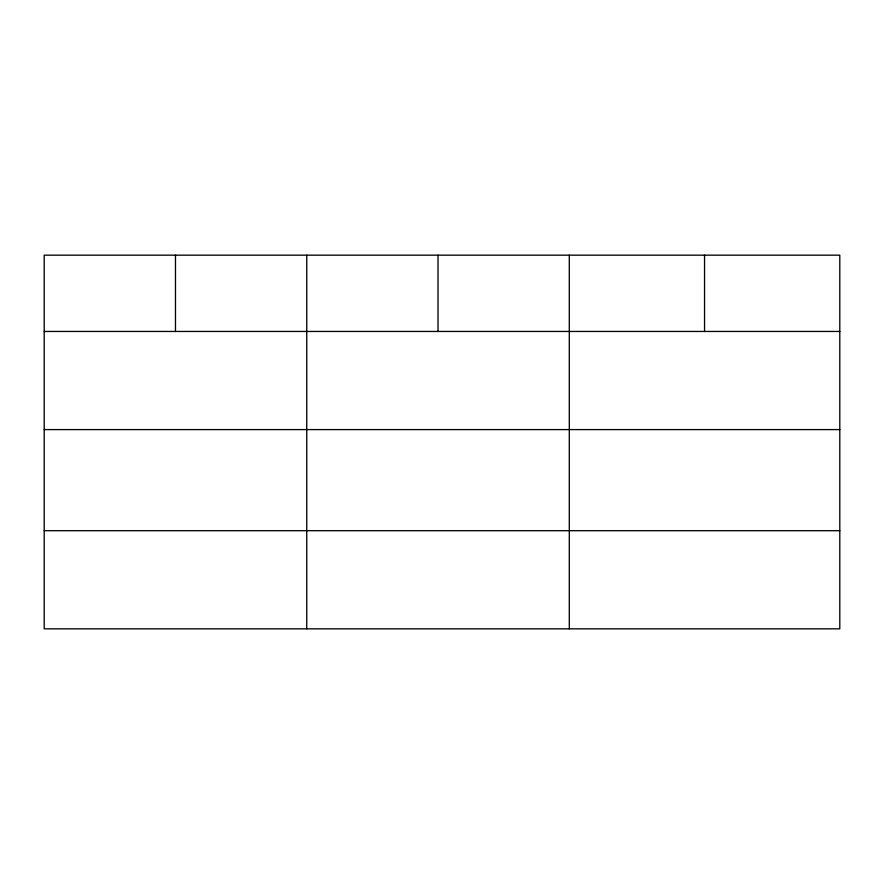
<?xml version="1.0" encoding="UTF-8"?>
<svg xmlns="http://www.w3.org/2000/svg" width="884" height="884" viewBox="0 0 884 884"><rect width="100%" height="100%" fill="white"/><g stroke="black" fill="none" stroke-linecap="round" stroke-linejoin="round"><path stroke-width="1.33" d="M839.8 429.591L839.8 255.167L44.2 255.167L44.2 628.833L839.8 628.833L839.8 429.591L44.2 429.591M44.2 331.456L839.8 331.456M44.2 530.698L839.8 530.698M704.548 255.167L704.548 331.456M569.296 255.167L569.296 628.833M438.022 255.167L438.022 331.456M306.748 255.167L306.748 628.833M175.474 255.167L175.474 331.456"/></g></svg>
